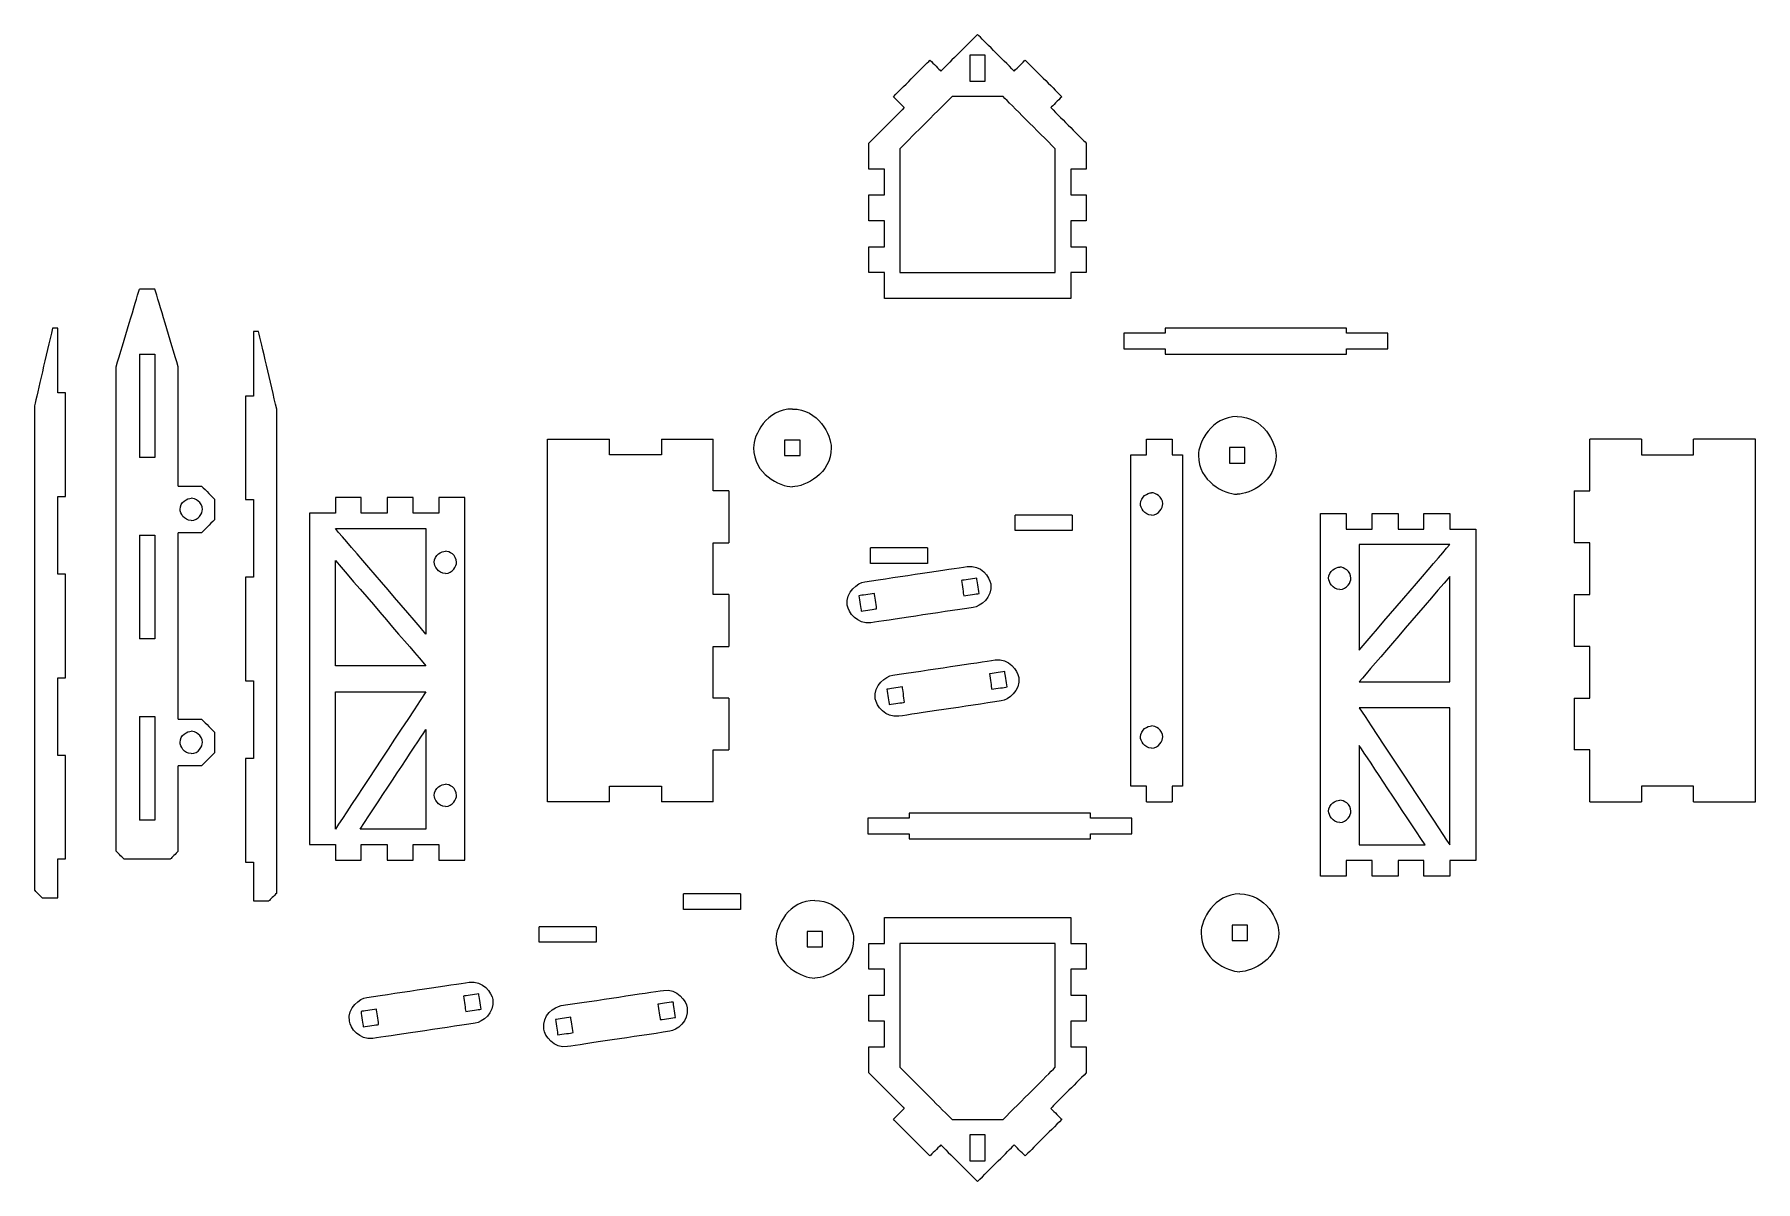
# Model space of a CAD drawing. Header units: millimetres. Extents: x -5059 to 5976, y -2595 to 3315.
# Drawn here: x 2908 to 3573, y -2595 to -2152 of the extents above; entities that cross this region are included whole.
import ezdxf

# ---------------------------------------------------------------- set-up
doc = ezdxf.new("R2010")
doc.units = ezdxf.units.MM
doc.header["$MEASUREMENT"] = 0
doc.layers.add('Make2D$visible$lines', color=7, linetype='Continuous')

msp = doc.modelspace()

# ---------------------------------------------------------------- linework, layer by layer
at = {"layer": 'Make2D$visible$lines', "color": 18, "lineweight": 9}
for points in [[(3272.145, -2152.3442), (3267.431, -2157.0583), (3260.3599, -2164.1293), (3258.0029, -2166.4863)], [(3286.2871, -2166.4863), (3281.5731, -2161.7723), (3274.502, -2154.7012), (3272.145, -2152.3442)], [(3275.145, -2160.3442), (3273.145, -2160.3442), (3270.145, -2160.3442), (3269.145, -2160.3442)], [(3269.145, -2160.3442), (3269.145, -2163.6775), (3269.145, -2168.6775), (3269.145, -2170.3442)], [(3275.145, -2170.3442), (3275.145, -2167.0109), (3275.145, -2162.0109), (3275.145, -2160.3442)], [(3239.6181, -2176.3858), (3244.3321, -2171.6718), (3251.4032, -2164.6007), (3253.7602, -2162.2437)], [(3253.7602, -2162.2437), (3255.1744, -2163.6579), (3257.2958, -2165.7792), (3258.0029, -2166.4863)], [(3286.2871, -2166.4863), (3287.7014, -2165.0721), (3289.8227, -2162.9508), (3290.5298, -2162.2437)], [(3290.5298, -2162.2437), (3295.2438, -2166.9577), (3302.3149, -2174.0288), (3304.6719, -2176.3858)], [(3269.145, -2170.3442), (3271.145, -2170.3442), (3274.145, -2170.3442), (3275.145, -2170.3442)], [(3243.8607, -2180.6285), (3242.4465, -2179.2143), (3240.3252, -2177.0929), (3239.6181, -2176.3858)], [(3262.2871, -2176.3442), (3255.5731, -2183.0583), (3245.502, -2193.1293), (3242.145, -2196.4863)], [(3282.0029, -2176.3442), (3275.431, -2176.3442), (3265.5731, -2176.3442), (3262.2871, -2176.3442)], [(3302.145, -2196.4863), (3295.431, -2189.7723), (3285.3599, -2179.7012), (3282.0029, -2176.3442)], [(3304.6719, -2176.3858), (3303.2577, -2177.8001), (3301.1364, -2179.9214), (3300.4293, -2180.6285)], [(3243.8607, -2180.6285), (3239.2888, -2185.2004), (3232.431, -2192.0583), (3230.145, -2194.3442)], [(3300.4293, -2180.6285), (3305.0012, -2185.2004), (3311.859, -2192.0583), (3314.145, -2194.3442)], [(3230.145, -2204.3442), (3230.145, -2201.0109), (3230.145, -2196.0109), (3230.145, -2194.3442)], [(3242.145, -2196.4863), (3242.145, -2212.439), (3242.145, -2236.3679), (3242.145, -2244.3442)], [(3302.145, -2244.3442), (3302.145, -2228.3916), (3302.145, -2204.4627), (3302.145, -2196.4863)], [(3314.145, -2194.3442), (3314.145, -2197.6775), (3314.145, -2202.6775), (3314.145, -2204.3442)], [(3236.145, -2204.3442), (3234.145, -2204.3442), (3231.145, -2204.3442), (3230.145, -2204.3442)], [(3236.145, -2214.3442), (3236.145, -2211.0109), (3236.145, -2206.0109), (3236.145, -2204.3442)], [(3314.145, -2204.3442), (3312.145, -2204.3442), (3309.145, -2204.3442), (3308.145, -2204.3442)], [(3308.145, -2204.3442), (3308.145, -2207.6775), (3308.145, -2212.6775), (3308.145, -2214.3442)], [(3230.145, -2214.3442), (3232.145, -2214.3442), (3235.145, -2214.3442), (3236.145, -2214.3442)], [(3230.145, -2224.3442), (3230.145, -2221.0109), (3230.145, -2216.0109), (3230.145, -2214.3442)], [(3308.145, -2214.3442), (3310.145, -2214.3442), (3313.145, -2214.3442), (3314.145, -2214.3442)], [(3314.145, -2214.3442), (3314.145, -2217.6775), (3314.145, -2222.6775), (3314.145, -2224.3442)], [(3236.145, -2224.3442), (3234.145, -2224.3442), (3231.145, -2224.3442), (3230.145, -2224.3442)], [(3236.145, -2234.3442), (3236.145, -2231.0109), (3236.145, -2226.0109), (3236.145, -2224.3442)], [(3314.145, -2224.3442), (3312.145, -2224.3442), (3309.145, -2224.3442), (3308.145, -2224.3442)], [(3308.145, -2224.3442), (3308.145, -2227.6775), (3308.145, -2232.6775), (3308.145, -2234.3442)], [(3230.145, -2234.3442), (3232.145, -2234.3442), (3235.145, -2234.3442), (3236.145, -2234.3442)], [(3230.145, -2244.3442), (3230.145, -2241.0109), (3230.145, -2236.0109), (3230.145, -2234.3442)], [(3308.145, -2234.3442), (3310.145, -2234.3442), (3313.145, -2234.3442), (3314.145, -2234.3442)], [(3314.145, -2234.3442), (3314.145, -2237.6775), (3314.145, -2242.6775), (3314.145, -2244.3442)], [(3236.145, -2244.3442), (3234.145, -2244.3442), (3231.145, -2244.3442), (3230.145, -2244.3442)], [(3236.145, -2254.3442), (3236.145, -2251.0109), (3236.145, -2246.0109), (3236.145, -2244.3442)], [(3242.145, -2244.3442), (3262.145, -2244.3442), (3292.145, -2244.3442), (3302.145, -2244.3442)], [(3314.145, -2244.3442), (3312.145, -2244.3442), (3309.145, -2244.3442), (3308.145, -2244.3442)], [(3308.145, -2244.3442), (3308.145, -2247.6775), (3308.145, -2252.6775), (3308.145, -2254.3442)], [(2939.4534, -2280.7784), (2942.4534, -2270.7784), (2946.9534, -2255.7784), (2948.4534, -2250.7784)], [(2954.4534, -2250.7784), (2952.4534, -2250.7784), (2949.4534, -2250.7784), (2948.4534, -2250.7784)], [(2963.4534, -2280.7784), (2960.4534, -2270.7784), (2955.9534, -2255.7784), (2954.4534, -2250.7784)], [(3308.145, -2254.3442), (3284.145, -2254.3442), (3248.145, -2254.3442), (3236.145, -2254.3442)], [(2914.8891, -2265.7784), (2912.5558, -2275.7784), (2909.0558, -2290.7784), (2907.8891, -2295.7784)], [(2916.8891, -2265.7784), (2916.2225, -2265.7784), (2915.2225, -2265.7784), (2914.8891, -2265.7784)], [(2916.8891, -2290.7784), (2916.8891, -2282.4451), (2916.8891, -2269.9451), (2916.8891, -2265.7784)], [(3414.6215, -2265.7784), (3391.2882, -2265.7784), (3356.2882, -2265.7784), (3344.6215, -2265.7784)], [(3344.6215, -2265.7784), (3344.6215, -2266.4451), (3344.6215, -2267.4451), (3344.6215, -2267.7784)], [(3414.6215, -2267.7784), (3414.6215, -2267.1118), (3414.6215, -2266.1118), (3414.6215, -2265.7784)], [(2994.4515, -2267.0129), (2993.7848, -2267.0129), (2992.7848, -2267.0129), (2992.4515, -2267.0129)], [(2992.4515, -2267.0129), (2992.4515, -2275.3463), (2992.4515, -2287.8463), (2992.4515, -2292.0129)], [(3001.4515, -2297.0129), (2999.1182, -2287.0129), (2995.6182, -2272.0129), (2994.4515, -2267.0129)], [(3344.6215, -2267.7784), (3339.2882, -2267.7784), (3331.2882, -2267.7784), (3328.6215, -2267.7784)], [(3328.6215, -2267.7784), (3328.6215, -2269.7784), (3328.6215, -2272.7784), (3328.6215, -2273.7784)], [(3430.6215, -2267.7784), (3425.2882, -2267.7784), (3417.2882, -2267.7784), (3414.6215, -2267.7784)], [(3430.6215, -2273.7784), (3430.6215, -2271.7784), (3430.6215, -2268.7784), (3430.6215, -2267.7784)], [(2948.4534, -2275.7784), (2948.4534, -2289.1118), (2948.4534, -2309.1118), (2948.4534, -2315.7784)], [(2948.4534, -2275.7784), (2950.4534, -2275.7784), (2953.4534, -2275.7784), (2954.4534, -2275.7784)], [(2954.4534, -2275.7784), (2954.4534, -2289.1118), (2954.4534, -2309.1118), (2954.4534, -2315.7784)], [(3328.6215, -2273.7784), (3333.9548, -2273.7784), (3341.9548, -2273.7784), (3344.6215, -2273.7784)], [(3344.6215, -2273.7784), (3344.6215, -2274.4451), (3344.6215, -2275.4451), (3344.6215, -2275.7784)], [(3344.6215, -2275.7784), (3367.9548, -2275.7784), (3402.9548, -2275.7784), (3414.6215, -2275.7784)], [(3414.6215, -2275.7784), (3414.6215, -2275.1118), (3414.6215, -2274.1118), (3414.6215, -2273.7784)], [(3414.6215, -2273.7784), (3419.9548, -2273.7784), (3427.9548, -2273.7784), (3430.6215, -2273.7784)], [(2939.4534, -2467.7784), (2939.4534, -2405.4451), (2939.4534, -2311.9451), (2939.4534, -2280.7784)], [(2963.4534, -2326.7784), (2963.4534, -2311.4451), (2963.4534, -2288.4451), (2963.4534, -2280.7784)], [(2919.8891, -2290.7784), (2918.8891, -2290.7784), (2917.3891, -2290.7784), (2916.8891, -2290.7784)], [(2919.8891, -2330.7784), (2919.8891, -2317.4451), (2919.8891, -2297.4451), (2919.8891, -2290.7784)], [(2992.4515, -2292.0129), (2991.4515, -2292.0129), (2989.9515, -2292.0129), (2989.4515, -2292.0129)], [(2989.4515, -2292.0129), (2989.4515, -2305.3463), (2989.4515, -2325.3463), (2989.4515, -2332.0129)], [(2907.8891, -2295.7784), (2907.8891, -2358.1118), (2907.8891, -2451.6118), (2907.8891, -2482.7784)], [(3001.4515, -2484.0129), (3001.4515, -2421.6796), (3001.4515, -2328.1796), (3001.4515, -2297.0129)], [(3106.0223, -2448.6655), (3106.0223, -2401.9989), (3106.0223, -2331.9989), (3106.0223, -2308.6655)], [(3106.0223, -2308.6655), (3114.0223, -2308.6655), (3126.0223, -2308.6655), (3130.0223, -2308.6655)], [(3130.0223, -2314.6655), (3130.0223, -2312.6655), (3130.0223, -2309.6655), (3130.0223, -2308.6655)], [(3150.0223, -2308.6655), (3150.0223, -2310.6655), (3150.0223, -2313.6655), (3150.0223, -2314.6655)], [(3150.0223, -2308.6655), (3156.6889, -2308.6655), (3166.6889, -2308.6655), (3170.0223, -2308.6655)], [(3170.0223, -2328.6655), (3170.0223, -2321.9989), (3170.0223, -2311.9989), (3170.0223, -2308.6655)], [(3197.6362, -2309.0129), (3197.6362, -2311.0129), (3197.6362, -2314.0129), (3197.6362, -2315.0129)], [(3203.6362, -2309.0129), (3201.6362, -2309.0129), (3198.6362, -2309.0129), (3197.6362, -2309.0129)], [(3203.6362, -2315.0129), (3203.6362, -2313.0129), (3203.6362, -2310.0129), (3203.6362, -2309.0129)], [(3337.3635, -2314.6655), (3337.3635, -2312.6655), (3337.3635, -2309.6655), (3337.3635, -2308.6655)], [(3337.3635, -2308.6655), (3340.6968, -2308.6655), (3345.6968, -2308.6655), (3347.3635, -2308.6655)], [(3347.3635, -2308.6655), (3347.3635, -2310.6655), (3347.3635, -2313.6655), (3347.3635, -2314.6655)], [(3369.4375, -2311.9239), (3369.4375, -2313.9239), (3369.4375, -2316.9239), (3369.4375, -2317.9239)], [(3375.4375, -2311.9239), (3373.4375, -2311.9239), (3370.4375, -2311.9239), (3369.4375, -2311.9239)], [(3375.4375, -2317.9239), (3375.4375, -2315.9239), (3375.4375, -2312.9239), (3375.4375, -2311.9239)], [(3508.6331, -2328.6655), (3508.6331, -2321.9989), (3508.6331, -2311.9989), (3508.6331, -2308.6655)], [(3528.6331, -2308.6655), (3521.9665, -2308.6655), (3511.9665, -2308.6655), (3508.6331, -2308.6655)], [(3528.6331, -2308.6655), (3528.6331, -2310.6655), (3528.6331, -2313.6655), (3528.6331, -2314.6655)], [(3548.6331, -2314.6655), (3548.6331, -2312.6655), (3548.6331, -2309.6655), (3548.6331, -2308.6655)], [(3572.6331, -2308.6655), (3564.6331, -2308.6655), (3552.6331, -2308.6655), (3548.6331, -2308.6655)], [(3572.6331, -2448.6655), (3572.6331, -2401.9989), (3572.6331, -2331.9989), (3572.6331, -2308.6655)], [(2954.4534, -2315.7784), (2952.4534, -2315.7784), (2949.4534, -2315.7784), (2948.4534, -2315.7784)], [(3150.0223, -2314.6655), (3143.3556, -2314.6655), (3133.3556, -2314.6655), (3130.0223, -2314.6655)], [(3197.6362, -2315.0129), (3199.6362, -2315.0129), (3202.6362, -2315.0129), (3203.6362, -2315.0129)], [(3331.3635, -2314.6655), (3333.3635, -2314.6655), (3336.3635, -2314.6655), (3337.3635, -2314.6655)], [(3331.3635, -2442.6655), (3331.3635, -2399.9989), (3331.3635, -2335.9989), (3331.3635, -2314.6655)], [(3347.3635, -2314.6655), (3348.6968, -2314.6655), (3350.6968, -2314.6655), (3351.3635, -2314.6655)], [(3351.3635, -2314.6655), (3351.3635, -2357.3322), (3351.3635, -2421.3322), (3351.3635, -2442.6655)], [(3369.4375, -2317.9239), (3371.4375, -2317.9239), (3374.4375, -2317.9239), (3375.4375, -2317.9239)], [(3528.6331, -2314.6655), (3535.2998, -2314.6655), (3545.2998, -2314.6655), (3548.6331, -2314.6655)], [(2916.8891, -2360.7784), (2916.8891, -2350.7784), (2916.8891, -2335.7784), (2916.8891, -2330.7784)], [(2916.8891, -2330.7784), (2917.8891, -2330.7784), (2919.3891, -2330.7784), (2919.8891, -2330.7784)], [(2963.4534, -2326.7784), (2966.4534, -2326.7784), (2970.9534, -2326.7784), (2972.4534, -2326.7784)], [(2972.4534, -2326.7784), (2974.1201, -2328.4451), (2976.6201, -2330.9451), (2977.4534, -2331.7784)], [(2977.4534, -2331.7784), (2977.4534, -2334.4451), (2977.4534, -2338.4451), (2977.4534, -2339.7784)], [(2989.4515, -2332.0129), (2990.4515, -2332.0129), (2991.9515, -2332.0129), (2992.4515, -2332.0129)], [(2992.4515, -2332.0129), (2992.4515, -2342.0129), (2992.4515, -2357.0129), (2992.4515, -2362.0129)], [(3024.1233, -2331.2111), (3024.1233, -2333.2111), (3024.1233, -2336.2111), (3024.1233, -2337.2111)], [(3034.1233, -2331.2111), (3030.79, -2331.2111), (3025.79, -2331.2111), (3024.1233, -2331.2111)], [(3034.1233, -2337.2111), (3034.1233, -2335.2111), (3034.1233, -2332.2111), (3034.1233, -2331.2111)], [(3044.1233, -2331.2111), (3044.1233, -2333.2111), (3044.1233, -2336.2111), (3044.1233, -2337.2111)], [(3054.1233, -2331.2111), (3050.79, -2331.2111), (3045.79, -2331.2111), (3044.1233, -2331.2111)], [(3054.1233, -2337.2111), (3054.1233, -2335.2111), (3054.1233, -2332.2111), (3054.1233, -2331.2111)], [(3064.1233, -2331.2111), (3064.1233, -2333.2111), (3064.1233, -2336.2111), (3064.1233, -2337.2111)], [(3074.1233, -2331.2111), (3070.79, -2331.2111), (3065.79, -2331.2111), (3064.1233, -2331.2111)], [(3074.1233, -2471.2111), (3074.1233, -2424.5445), (3074.1233, -2354.5445), (3074.1233, -2331.2111)], [(3176.0223, -2328.6655), (3174.0223, -2328.6655), (3171.0223, -2328.6655), (3170.0223, -2328.6655)], [(3176.0223, -2328.6655), (3176.0223, -2335.3322), (3176.0223, -2345.3322), (3176.0223, -2348.6655)], [(3502.6331, -2328.6655), (3504.6331, -2328.6655), (3507.6331, -2328.6655), (3508.6331, -2328.6655)], [(3502.6331, -2328.6655), (3502.6331, -2335.3322), (3502.6331, -2345.3322), (3502.6331, -2348.6655)], [(2977.4534, -2339.7784), (2975.7868, -2341.4451), (2973.2868, -2343.9451), (2972.4534, -2344.7784)], [(3024.1233, -2337.2111), (3020.79, -2337.2111), (3015.79, -2337.2111), (3014.1233, -2337.2111)], [(3014.1233, -2337.2111), (3014.1233, -2379.8778), (3014.1233, -2443.8778), (3014.1233, -2465.2111)], [(3044.1233, -2337.2111), (3040.79, -2337.2111), (3035.79, -2337.2111), (3034.1233, -2337.2111)], [(3064.1233, -2337.2111), (3060.79, -2337.2111), (3055.79, -2337.2111), (3054.1233, -2337.2111)], [(3286.6521, -2343.9655), (3286.6521, -2341.9655), (3286.6521, -2338.9655), (3286.6521, -2337.9655)], [(3308.6521, -2337.9655), (3301.3188, -2337.9655), (3290.3188, -2337.9655), (3286.6521, -2337.9655)], [(3308.6521, -2337.9655), (3308.6521, -2339.9655), (3308.6521, -2342.9655), (3308.6521, -2343.9655)], [(3404.548, -2477.3835), (3404.548, -2430.7168), (3404.548, -2360.7168), (3404.548, -2337.3835)], [(3404.548, -2337.3835), (3407.8813, -2337.3835), (3412.8813, -2337.3835), (3414.548, -2337.3835)], [(3414.548, -2337.3835), (3414.548, -2339.3835), (3414.548, -2342.3835), (3414.548, -2343.3835)], [(3424.548, -2343.3835), (3424.548, -2341.3835), (3424.548, -2338.3835), (3424.548, -2337.3835)], [(3424.548, -2337.3835), (3427.8813, -2337.3835), (3432.8813, -2337.3835), (3434.548, -2337.3835)], [(3434.548, -2337.3835), (3434.548, -2339.3835), (3434.548, -2342.3835), (3434.548, -2343.3835)], [(3444.548, -2343.3835), (3444.548, -2341.3835), (3444.548, -2338.3835), (3444.548, -2337.3835)], [(3444.548, -2337.3835), (3447.8813, -2337.3835), (3452.8813, -2337.3835), (3454.548, -2337.3835)], [(3454.548, -2337.3835), (3454.548, -2339.3835), (3454.548, -2342.3835), (3454.548, -2343.3835)], [(2948.4534, -2345.7784), (2948.4534, -2359.1118), (2948.4534, -2379.1118), (2948.4534, -2385.7784)], [(2948.4534, -2345.7784), (2950.4534, -2345.7784), (2953.4534, -2345.7784), (2954.4534, -2345.7784)], [(2954.4534, -2345.7784), (2954.4534, -2359.1118), (2954.4534, -2379.1118), (2954.4534, -2385.7784)], [(2972.4534, -2344.7784), (2969.4534, -2344.7784), (2964.9534, -2344.7784), (2963.4534, -2344.7784)], [(2963.4534, -2416.7784), (2963.4534, -2392.7784), (2963.4534, -2356.7784), (2963.4534, -2344.7784)], [(3059.1233, -2383.937), (3047.4567, -2370.3617), (3029.9567, -2349.9988), (3024.1233, -2343.2111)], [(3024.1233, -2343.2111), (3035.79, -2343.2111), (3053.29, -2343.2111), (3059.1233, -2343.2111)], [(3059.1233, -2343.2111), (3059.1233, -2356.7864), (3059.1233, -2377.1494), (3059.1233, -2383.937)], [(3308.6521, -2343.9655), (3301.3188, -2343.9655), (3290.3188, -2343.9655), (3286.6521, -2343.9655)], [(3414.548, -2343.3835), (3417.8813, -2343.3835), (3422.8813, -2343.3835), (3424.548, -2343.3835)], [(3434.548, -2343.3835), (3437.8813, -2343.3835), (3442.8813, -2343.3835), (3444.548, -2343.3835)], [(3454.548, -2343.3835), (3457.8813, -2343.3835), (3462.8813, -2343.3835), (3464.548, -2343.3835)], [(3464.548, -2343.3835), (3464.548, -2386.0502), (3464.548, -2450.0502), (3464.548, -2471.3835)], [(3170.0223, -2368.6655), (3170.0223, -2361.9989), (3170.0223, -2351.9989), (3170.0223, -2348.6655)], [(3170.0223, -2348.6655), (3172.0223, -2348.6655), (3175.0223, -2348.6655), (3176.0223, -2348.6655)], [(3230.8553, -2356.6202), (3230.8553, -2354.6202), (3230.8553, -2351.6202), (3230.8553, -2350.6202)], [(3252.8553, -2350.6202), (3245.5219, -2350.6202), (3234.5219, -2350.6202), (3230.8553, -2350.6202)], [(3252.8553, -2350.6202), (3252.8553, -2352.6202), (3252.8553, -2355.6202), (3252.8553, -2356.6202)], [(3419.548, -2349.3835), (3419.548, -2362.9588), (3419.548, -2383.3217), (3419.548, -2390.1094)], [(3419.548, -2390.1094), (3431.2146, -2376.5341), (3448.7146, -2356.1711), (3454.548, -2349.3835)], [(3454.548, -2349.3835), (3442.8813, -2349.3835), (3425.3813, -2349.3835), (3419.548, -2349.3835)], [(3508.6331, -2348.6655), (3506.6331, -2348.6655), (3503.6331, -2348.6655), (3502.6331, -2348.6655)], [(3508.6331, -2368.6655), (3508.6331, -2361.9989), (3508.6331, -2351.9989), (3508.6331, -2348.6655)], [(3024.1233, -2355.4852), (3035.79, -2369.0605), (3053.29, -2389.4235), (3059.1233, -2396.2111)], [(3024.1233, -2396.2111), (3024.1233, -2382.6358), (3024.1233, -2362.2729), (3024.1233, -2355.4852)], [(3228.5806, -2363.7321), (3241.768, -2361.7649), (3261.5491, -2358.814), (3268.1428, -2357.8304)], [(3252.8553, -2356.6202), (3245.5219, -2356.6202), (3234.5219, -2356.6202), (3230.8553, -2356.6202)], [(2919.8891, -2360.7784), (2918.8891, -2360.7784), (2917.3891, -2360.7784), (2916.8891, -2360.7784)], [(2919.8891, -2400.7784), (2919.8891, -2387.4451), (2919.8891, -2367.4451), (2919.8891, -2360.7784)], [(2992.4515, -2362.0129), (2991.4515, -2362.0129), (2989.9515, -2362.0129), (2989.4515, -2362.0129)], [(2989.4515, -2362.0129), (2989.4515, -2375.3463), (2989.4515, -2395.3463), (2989.4515, -2402.0129)], [(3271.8477, -2362.333), (3269.8696, -2362.6281), (3266.9025, -2363.0707), (3265.9134, -2363.2183)], [(3265.9134, -2363.2183), (3266.2085, -2365.1964), (3266.6511, -2368.1635), (3266.7987, -2369.1526)], [(3272.733, -2368.2673), (3272.4379, -2366.2892), (3271.9953, -2363.3221), (3271.8477, -2362.333)], [(3454.548, -2361.6576), (3442.8813, -2375.2329), (3425.3813, -2395.5958), (3419.548, -2402.3835)], [(3454.548, -2402.3835), (3454.548, -2388.8082), (3454.548, -2368.4452), (3454.548, -2361.6576)], [(3176.0223, -2368.6655), (3174.0223, -2368.6655), (3171.0223, -2368.6655), (3170.0223, -2368.6655)], [(3176.0223, -2368.6655), (3176.0223, -2375.3322), (3176.0223, -2385.3322), (3176.0223, -2388.6655)], [(3232.2855, -2368.2348), (3230.3074, -2368.5299), (3227.3402, -2368.9725), (3226.3512, -2369.1201)], [(3226.3512, -2369.1201), (3226.6463, -2371.0982), (3227.0889, -2374.0653), (3227.2365, -2375.0544)], [(3233.1708, -2374.1691), (3232.8757, -2372.191), (3232.4331, -2369.2238), (3232.2855, -2368.2348)], [(3266.7987, -2369.1526), (3268.7768, -2368.8575), (3271.7439, -2368.4149), (3272.733, -2368.2673)], [(3502.6331, -2368.6655), (3504.6331, -2368.6655), (3507.6331, -2368.6655), (3508.6331, -2368.6655)], [(3502.6331, -2368.6655), (3502.6331, -2375.3322), (3502.6331, -2385.3322), (3502.6331, -2388.6655)], [(3227.2365, -2375.0544), (3229.2146, -2374.7593), (3232.1817, -2374.3167), (3233.1708, -2374.1691)], [(3270.5036, -2373.6552), (3257.3162, -2375.6225), (3237.535, -2378.5734), (3230.9413, -2379.557)], [(2954.4534, -2385.7784), (2952.4534, -2385.7784), (2949.4534, -2385.7784), (2948.4534, -2385.7784)], [(3170.0223, -2408.6655), (3170.0223, -2401.9989), (3170.0223, -2391.9989), (3170.0223, -2388.6655)], [(3170.0223, -2388.6655), (3172.0223, -2388.6655), (3175.0223, -2388.6655), (3176.0223, -2388.6655)], [(3508.6331, -2388.6655), (3506.6331, -2388.6655), (3503.6331, -2388.6655), (3502.6331, -2388.6655)], [(3508.6331, -2408.6655), (3508.6331, -2401.9989), (3508.6331, -2391.9989), (3508.6331, -2388.6655)], [(3059.1233, -2396.2111), (3047.4567, -2396.2111), (3029.9567, -2396.2111), (3024.1233, -2396.2111)], [(3239.3888, -2399.8267), (3252.5762, -2397.8594), (3272.3573, -2394.9085), (3278.951, -2393.9249)], [(3282.6559, -2398.4275), (3280.6778, -2398.7226), (3277.7106, -2399.1653), (3276.7216, -2399.3128)], [(3276.7216, -2399.3128), (3277.0167, -2401.2909), (3277.4593, -2404.2581), (3277.6068, -2405.2471)], [(3283.5412, -2404.3619), (3283.2461, -2402.3838), (3282.8034, -2399.4166), (3282.6559, -2398.4275)], [(2916.8891, -2430.7784), (2916.8891, -2420.7784), (2916.8891, -2405.7784), (2916.8891, -2400.7784)], [(2916.8891, -2400.7784), (2917.8891, -2400.7784), (2919.3891, -2400.7784), (2919.8891, -2400.7784)], [(2989.4515, -2402.0129), (2990.4515, -2402.0129), (2991.9515, -2402.0129), (2992.4515, -2402.0129)], [(2992.4515, -2402.0129), (2992.4515, -2412.0129), (2992.4515, -2427.0129), (2992.4515, -2432.0129)], [(3024.1233, -2406.2111), (3035.79, -2406.2111), (3053.29, -2406.2111), (3059.1233, -2406.2111)], [(3059.1233, -2406.2111), (3047.4567, -2423.8778), (3029.9567, -2450.3778), (3024.1233, -2459.2111)], [(3024.1233, -2459.2111), (3024.1233, -2441.5445), (3024.1233, -2415.0445), (3024.1233, -2406.2111)], [(3243.0937, -2404.3293), (3241.1156, -2404.6244), (3238.1484, -2405.0671), (3237.1594, -2405.2146)], [(3237.1594, -2405.2146), (3237.4544, -2407.1927), (3237.8971, -2410.1599), (3238.0446, -2411.1489)], [(3243.979, -2410.2637), (3243.6839, -2408.2856), (3243.2412, -2405.3184), (3243.0937, -2404.3293)], [(3277.6068, -2405.2471), (3279.5849, -2404.9521), (3282.5521, -2404.5094), (3283.5412, -2404.3619)], [(3419.548, -2402.3835), (3431.2146, -2402.3835), (3448.7146, -2402.3835), (3454.548, -2402.3835)], [(3176.0223, -2408.6655), (3174.0223, -2408.6655), (3171.0223, -2408.6655), (3170.0223, -2408.6655)], [(3176.0223, -2408.6655), (3176.0223, -2415.3322), (3176.0223, -2425.3322), (3176.0223, -2428.6655)], [(3238.0446, -2411.1489), (3240.0227, -2410.8538), (3242.9899, -2410.4112), (3243.979, -2410.2637)], [(3281.3117, -2409.7498), (3268.1243, -2411.7171), (3248.3432, -2414.6679), (3241.7495, -2415.6516)], [(3454.548, -2412.3835), (3442.8813, -2412.3835), (3425.3813, -2412.3835), (3419.548, -2412.3835)], [(3419.548, -2412.3835), (3431.2146, -2430.0502), (3448.7146, -2456.5502), (3454.548, -2465.3835)], [(3454.548, -2465.3835), (3454.548, -2447.7168), (3454.548, -2421.2168), (3454.548, -2412.3835)], [(3502.6331, -2408.6655), (3504.6331, -2408.6655), (3507.6331, -2408.6655), (3508.6331, -2408.6655)], [(3502.6331, -2408.6655), (3502.6331, -2415.3322), (3502.6331, -2425.3322), (3502.6331, -2428.6655)], [(2948.4534, -2415.7784), (2948.4534, -2429.1118), (2948.4534, -2449.1118), (2948.4534, -2455.7784)], [(2948.4534, -2415.7784), (2950.4534, -2415.7784), (2953.4534, -2415.7784), (2954.4534, -2415.7784)], [(2954.4534, -2415.7784), (2954.4534, -2429.1118), (2954.4534, -2449.1118), (2954.4534, -2455.7784)], [(2963.4534, -2416.7784), (2966.4534, -2416.7784), (2970.9534, -2416.7784), (2972.4534, -2416.7784)], [(2972.4534, -2416.7784), (2974.1201, -2418.4451), (2976.6201, -2420.9451), (2977.4534, -2421.7784)], [(2977.4534, -2421.7784), (2977.4534, -2424.4451), (2977.4534, -2428.4451), (2977.4534, -2429.7784)], [(3033.7103, -2459.2111), (3042.1813, -2446.3836), (3054.8878, -2427.1423), (3059.1233, -2420.7286)], [(3059.1233, -2420.7286), (3059.1233, -2433.5561), (3059.1233, -2452.7974), (3059.1233, -2459.2111)], [(2919.8891, -2430.7784), (2918.8891, -2430.7784), (2917.3891, -2430.7784), (2916.8891, -2430.7784)], [(2919.8891, -2470.7784), (2919.8891, -2457.4451), (2919.8891, -2437.4451), (2919.8891, -2430.7784)], [(2977.4534, -2429.7784), (2975.7868, -2431.4451), (2973.2868, -2433.9451), (2972.4534, -2434.7784)], [(2992.4515, -2432.0129), (2991.4515, -2432.0129), (2989.9515, -2432.0129), (2989.4515, -2432.0129)], [(2989.4515, -2432.0129), (2989.4515, -2445.3463), (2989.4515, -2465.3463), (2989.4515, -2472.0129)], [(3170.0223, -2448.6655), (3170.0223, -2441.9989), (3170.0223, -2431.9989), (3170.0223, -2428.6655)], [(3170.0223, -2428.6655), (3172.0223, -2428.6655), (3175.0223, -2428.6655), (3176.0223, -2428.6655)], [(3444.961, -2465.3835), (3436.49, -2452.556), (3423.7835, -2433.3147), (3419.548, -2426.9009)], [(3419.548, -2426.9009), (3419.548, -2439.7284), (3419.548, -2458.9697), (3419.548, -2465.3835)], [(3508.6331, -2428.6655), (3506.6331, -2428.6655), (3503.6331, -2428.6655), (3502.6331, -2428.6655)], [(3508.6331, -2448.6655), (3508.6331, -2441.9989), (3508.6331, -2431.9989), (3508.6331, -2428.6655)], [(2972.4534, -2434.7784), (2969.4534, -2434.7784), (2964.9534, -2434.7784), (2963.4534, -2434.7784)], [(2963.4534, -2467.7784), (2963.4534, -2456.7784), (2963.4534, -2440.2784), (2963.4534, -2434.7784)], [(3130.0223, -2448.6655), (3130.0223, -2446.6655), (3130.0223, -2443.6655), (3130.0223, -2442.6655)], [(3130.0223, -2442.6655), (3136.6889, -2442.6655), (3146.6889, -2442.6655), (3150.0223, -2442.6655)], [(3150.0223, -2442.6655), (3150.0223, -2444.6655), (3150.0223, -2447.6655), (3150.0223, -2448.6655)], [(3337.3635, -2442.6655), (3335.3635, -2442.6655), (3332.3635, -2442.6655), (3331.3635, -2442.6655)], [(3337.3635, -2448.6655), (3337.3635, -2446.6655), (3337.3635, -2443.6655), (3337.3635, -2442.6655)], [(3347.3635, -2442.6655), (3347.3635, -2444.6655), (3347.3635, -2447.6655), (3347.3635, -2448.6655)], [(3351.3635, -2442.6655), (3350.0301, -2442.6655), (3348.0301, -2442.6655), (3347.3635, -2442.6655)], [(3528.6331, -2442.6655), (3528.6331, -2444.6655), (3528.6331, -2447.6655), (3528.6331, -2448.6655)], [(3548.6331, -2442.6655), (3541.9665, -2442.6655), (3531.9665, -2442.6655), (3528.6331, -2442.6655)], [(3548.6331, -2448.6655), (3548.6331, -2446.6655), (3548.6331, -2443.6655), (3548.6331, -2442.6655)], [(3130.0223, -2448.6655), (3122.0223, -2448.6655), (3110.0223, -2448.6655), (3106.0223, -2448.6655)], [(3170.0223, -2448.6655), (3163.3556, -2448.6655), (3153.3556, -2448.6655), (3150.0223, -2448.6655)], [(3337.3635, -2448.6655), (3340.6968, -2448.6655), (3345.6968, -2448.6655), (3347.3635, -2448.6655)], [(3508.6331, -2448.6655), (3515.2998, -2448.6655), (3525.2998, -2448.6655), (3528.6331, -2448.6655)], [(3548.6331, -2448.6655), (3556.6331, -2448.6655), (3568.6331, -2448.6655), (3572.6331, -2448.6655)], [(2954.4534, -2455.7784), (2952.4534, -2455.7784), (2949.4534, -2455.7784), (2948.4534, -2455.7784)], [(3059.1233, -2459.2111), (3050.6523, -2459.2111), (3037.9458, -2459.2111), (3033.7103, -2459.2111)], [(3245.7863, -2455.0312), (3240.453, -2455.0312), (3232.453, -2455.0312), (3229.7863, -2455.0312)], [(3229.7863, -2455.0312), (3229.7863, -2457.0312), (3229.7863, -2460.0312), (3229.7863, -2461.0312)], [(3315.7863, -2453.0312), (3292.453, -2453.0312), (3257.453, -2453.0312), (3245.7863, -2453.0312)], [(3245.7863, -2453.0312), (3245.7863, -2453.6979), (3245.7863, -2454.6979), (3245.7863, -2455.0312)], [(3315.7863, -2455.0312), (3315.7863, -2454.3646), (3315.7863, -2453.3646), (3315.7863, -2453.0312)], [(3331.7863, -2455.0312), (3326.453, -2455.0312), (3318.453, -2455.0312), (3315.7863, -2455.0312)], [(3331.7863, -2461.0312), (3331.7863, -2459.0312), (3331.7863, -2456.0312), (3331.7863, -2455.0312)], [(3014.1233, -2465.2111), (3017.4567, -2465.2111), (3022.4567, -2465.2111), (3024.1233, -2465.2111)], [(3024.1233, -2465.2111), (3024.1233, -2467.2111), (3024.1233, -2470.2111), (3024.1233, -2471.2111)], [(3034.1233, -2465.2111), (3037.4567, -2465.2111), (3042.4567, -2465.2111), (3044.1233, -2465.2111)], [(3034.1233, -2471.2111), (3034.1233, -2469.2111), (3034.1233, -2466.2111), (3034.1233, -2465.2111)], [(3044.1233, -2465.2111), (3044.1233, -2467.2111), (3044.1233, -2470.2111), (3044.1233, -2471.2111)], [(3054.1233, -2465.2111), (3057.4567, -2465.2111), (3062.4567, -2465.2111), (3064.1233, -2465.2111)], [(3054.1233, -2471.2111), (3054.1233, -2469.2111), (3054.1233, -2466.2111), (3054.1233, -2465.2111)], [(3064.1233, -2465.2111), (3064.1233, -2467.2111), (3064.1233, -2470.2111), (3064.1233, -2471.2111)], [(3229.7863, -2461.0312), (3235.1196, -2461.0312), (3243.1196, -2461.0312), (3245.7863, -2461.0312)], [(3245.7863, -2461.0312), (3245.7863, -2461.6979), (3245.7863, -2462.6979), (3245.7863, -2463.0312)], [(3245.7863, -2463.0312), (3269.1196, -2463.0312), (3304.1196, -2463.0312), (3315.7863, -2463.0312)], [(3315.7863, -2463.0312), (3315.7863, -2462.3646), (3315.7863, -2461.3646), (3315.7863, -2461.0312)], [(3315.7863, -2461.0312), (3321.1196, -2461.0312), (3329.1196, -2461.0312), (3331.7863, -2461.0312)], [(3419.548, -2465.3835), (3428.019, -2465.3835), (3440.7255, -2465.3835), (3444.961, -2465.3835)], [(2916.8891, -2485.7784), (2916.8891, -2480.7784), (2916.8891, -2473.2784), (2916.8891, -2470.7784)], [(2916.8891, -2470.7784), (2917.8891, -2470.7784), (2919.3891, -2470.7784), (2919.8891, -2470.7784)], [(2942.4534, -2470.7784), (2941.4534, -2469.7784), (2939.9534, -2468.2784), (2939.4534, -2467.7784)], [(2942.4534, -2470.7784), (2948.4534, -2470.7784), (2957.4534, -2470.7784), (2960.4534, -2470.7784)], [(2963.4534, -2467.7784), (2962.4534, -2468.7784), (2960.9534, -2470.2784), (2960.4534, -2470.7784)], [(2989.4515, -2472.0129), (2990.4515, -2472.0129), (2991.9515, -2472.0129), (2992.4515, -2472.0129)], [(2992.4515, -2472.0129), (2992.4515, -2477.0129), (2992.4515, -2484.5129), (2992.4515, -2487.0129)], [(3024.1233, -2471.2111), (3027.4567, -2471.2111), (3032.4567, -2471.2111), (3034.1233, -2471.2111)], [(3044.1233, -2471.2111), (3047.4567, -2471.2111), (3052.4567, -2471.2111), (3054.1233, -2471.2111)], [(3064.1233, -2471.2111), (3067.4567, -2471.2111), (3072.4567, -2471.2111), (3074.1233, -2471.2111)], [(3414.548, -2471.3835), (3414.548, -2473.3835), (3414.548, -2476.3835), (3414.548, -2477.3835)], [(3424.548, -2471.3835), (3421.2146, -2471.3835), (3416.2146, -2471.3835), (3414.548, -2471.3835)], [(3424.548, -2477.3835), (3424.548, -2475.3835), (3424.548, -2472.3835), (3424.548, -2471.3835)], [(3434.548, -2471.3835), (3434.548, -2473.3835), (3434.548, -2476.3835), (3434.548, -2477.3835)], [(3444.548, -2471.3835), (3441.2146, -2471.3835), (3436.2146, -2471.3835), (3434.548, -2471.3835)], [(3444.548, -2477.3835), (3444.548, -2475.3835), (3444.548, -2472.3835), (3444.548, -2471.3835)], [(3454.548, -2471.3835), (3454.548, -2473.3835), (3454.548, -2476.3835), (3454.548, -2477.3835)], [(3464.548, -2471.3835), (3461.2146, -2471.3835), (3456.2146, -2471.3835), (3454.548, -2471.3835)], [(3414.548, -2477.3835), (3411.2146, -2477.3835), (3406.2146, -2477.3835), (3404.548, -2477.3835)], [(3434.548, -2477.3835), (3431.2146, -2477.3835), (3426.2146, -2477.3835), (3424.548, -2477.3835)], [(3454.548, -2477.3835), (3451.2146, -2477.3835), (3446.2146, -2477.3835), (3444.548, -2477.3835)], [(2910.8891, -2485.7784), (2909.8891, -2484.7784), (2908.3891, -2483.2784), (2907.8891, -2482.7784)], [(2910.8891, -2485.7784), (2912.8891, -2485.7784), (2915.8891, -2485.7784), (2916.8891, -2485.7784)], [(3001.4515, -2484.0129), (3000.4515, -2485.0129), (2998.9515, -2486.5129), (2998.4515, -2487.0129)], [(3158.6142, -2490.3076), (3158.6142, -2488.3076), (3158.6142, -2485.3076), (3158.6142, -2484.3076)], [(3180.6142, -2484.3076), (3173.2809, -2484.3076), (3162.2809, -2484.3076), (3158.6142, -2484.3076)], [(3180.6142, -2484.3076), (3180.6142, -2486.3076), (3180.6142, -2489.3076), (3180.6142, -2490.3076)], [(2992.4515, -2487.0129), (2994.4515, -2487.0129), (2997.4515, -2487.0129), (2998.4515, -2487.0129)], [(3180.6142, -2490.3076), (3173.2809, -2490.3076), (3162.2809, -2490.3076), (3158.6142, -2490.3076)], [(3102.8173, -2502.9622), (3102.8173, -2500.9622), (3102.8173, -2497.9622), (3102.8173, -2496.9622)], [(3124.8173, -2496.9622), (3117.484, -2496.9622), (3106.484, -2496.9622), (3102.8173, -2496.9622)], [(3124.8173, -2496.9622), (3124.8173, -2498.9622), (3124.8173, -2501.9622), (3124.8173, -2502.9622)], [(3206.2775, -2498.7765), (3206.2775, -2500.7765), (3206.2775, -2503.7765), (3206.2775, -2504.7765)], [(3212.2775, -2498.7765), (3210.2775, -2498.7765), (3207.2775, -2498.7765), (3206.2775, -2498.7765)], [(3212.2775, -2504.7765), (3212.2775, -2502.7765), (3212.2775, -2499.7765), (3212.2775, -2498.7765)], [(3236.145, -2503.3733), (3236.145, -2500.0399), (3236.145, -2495.0399), (3236.145, -2493.3733)], [(3236.145, -2493.3733), (3260.145, -2493.3733), (3296.145, -2493.3733), (3308.145, -2493.3733)], [(3308.145, -2493.3733), (3308.145, -2496.7066), (3308.145, -2501.7066), (3308.145, -2503.3733)], [(3370.462, -2496.3076), (3370.462, -2498.3076), (3370.462, -2501.3076), (3370.462, -2502.3076)], [(3376.462, -2496.3076), (3374.462, -2496.3076), (3371.462, -2496.3076), (3370.462, -2496.3076)], [(3376.462, -2502.3076), (3376.462, -2500.3076), (3376.462, -2497.3076), (3376.462, -2496.3076)], [(3124.8173, -2502.9622), (3117.484, -2502.9622), (3106.484, -2502.9622), (3102.8173, -2502.9622)], [(3206.2775, -2504.7765), (3208.2775, -2504.7765), (3211.2775, -2504.7765), (3212.2775, -2504.7765)], [(3230.145, -2503.3733), (3232.145, -2503.3733), (3235.145, -2503.3733), (3236.145, -2503.3733)], [(3230.145, -2513.3733), (3230.145, -2510.0399), (3230.145, -2505.0399), (3230.145, -2503.3733)], [(3302.145, -2503.3733), (3282.145, -2503.3733), (3252.145, -2503.3733), (3242.145, -2503.3733)], [(3242.145, -2503.3733), (3242.145, -2519.3259), (3242.145, -2543.2548), (3242.145, -2551.2311)], [(3302.145, -2551.2311), (3302.145, -2535.2785), (3302.145, -2511.3496), (3302.145, -2503.3733)], [(3308.145, -2503.3733), (3310.145, -2503.3733), (3313.145, -2503.3733), (3314.145, -2503.3733)], [(3314.145, -2503.3733), (3314.145, -2506.7066), (3314.145, -2511.7066), (3314.145, -2513.3733)], [(3370.462, -2502.3076), (3372.462, -2502.3076), (3375.462, -2502.3076), (3376.462, -2502.3076)], [(3036.25, -2524.2751), (3049.4374, -2522.3078), (3069.2185, -2519.3569), (3075.8122, -2518.3733)], [(3236.145, -2513.3733), (3234.145, -2513.3733), (3231.145, -2513.3733), (3230.145, -2513.3733)], [(3236.145, -2523.3733), (3236.145, -2520.0399), (3236.145, -2515.0399), (3236.145, -2513.3733)], [(3308.145, -2513.3733), (3308.145, -2516.7066), (3308.145, -2521.7066), (3308.145, -2523.3733)], [(3314.145, -2513.3733), (3312.145, -2513.3733), (3309.145, -2513.3733), (3308.145, -2513.3733)], [(3079.5171, -2522.8759), (3077.539, -2523.171), (3074.5718, -2523.6136), (3073.5828, -2523.7612)], [(3073.5828, -2523.7612), (3073.8779, -2525.7393), (3074.3205, -2528.7065), (3074.4681, -2529.6955)], [(3080.4024, -2528.8103), (3080.1073, -2526.8321), (3079.6647, -2523.865), (3079.5171, -2522.8759)], [(3111.3509, -2527.4235), (3124.5383, -2525.4563), (3144.3194, -2522.5054), (3150.9131, -2521.5217)], [(3154.618, -2526.0244), (3152.6399, -2526.3195), (3149.6727, -2526.7621), (3148.6836, -2526.9096)], [(3155.5032, -2531.9587), (3155.2081, -2529.9806), (3154.7655, -2527.0134), (3154.618, -2526.0244)], [(3230.145, -2523.3733), (3232.145, -2523.3733), (3235.145, -2523.3733), (3236.145, -2523.3733)], [(3230.145, -2533.3733), (3230.145, -2530.0399), (3230.145, -2525.0399), (3230.145, -2523.3733)], [(3308.145, -2523.3733), (3310.145, -2523.3733), (3313.145, -2523.3733), (3314.145, -2523.3733)], [(3314.145, -2523.3733), (3314.145, -2526.7066), (3314.145, -2531.7066), (3314.145, -2533.3733)], [(3039.9549, -2528.7777), (3037.9768, -2529.0728), (3035.0096, -2529.5154), (3034.0206, -2529.663)], [(3034.0206, -2529.663), (3034.3157, -2531.6411), (3034.7583, -2534.6083), (3034.9058, -2535.5973)], [(3040.8402, -2534.712), (3040.5451, -2532.7339), (3040.1024, -2529.7668), (3039.9549, -2528.7777)], [(3074.4681, -2529.6955), (3076.4462, -2529.4004), (3079.4133, -2528.9578), (3080.4024, -2528.8103)], [(3115.0557, -2531.9262), (3113.0776, -2532.2213), (3110.1105, -2532.6639), (3109.1214, -2532.8114)], [(3115.941, -2537.8605), (3115.6459, -2535.8824), (3115.2033, -2532.9152), (3115.0557, -2531.9262)], [(3148.6836, -2526.9096), (3148.9787, -2528.8878), (3149.4214, -2531.8549), (3149.5689, -2532.844)], [(3149.5689, -2532.844), (3151.547, -2532.5489), (3154.5142, -2532.1062), (3155.5032, -2531.9587)], [(3034.9058, -2535.5973), (3036.8839, -2535.3022), (3039.8511, -2534.8596), (3040.8402, -2534.712)], [(3078.1729, -2534.1982), (3064.9855, -2536.1654), (3045.2044, -2539.1163), (3038.6107, -2540.1)], [(3109.1214, -2532.8114), (3109.4165, -2534.7895), (3109.8591, -2537.7567), (3110.0067, -2538.7458)], [(3110.0067, -2538.7458), (3111.9848, -2538.4507), (3114.952, -2538.008), (3115.941, -2537.8605)], [(3153.2738, -2537.3466), (3140.0864, -2539.3139), (3120.3053, -2542.2648), (3113.7116, -2543.2484)], [(3236.145, -2533.3733), (3234.145, -2533.3733), (3231.145, -2533.3733), (3230.145, -2533.3733)], [(3236.145, -2543.3733), (3236.145, -2540.0399), (3236.145, -2535.0399), (3236.145, -2533.3733)], [(3308.145, -2533.3733), (3308.145, -2536.7066), (3308.145, -2541.7066), (3308.145, -2543.3733)], [(3314.145, -2533.3733), (3312.145, -2533.3733), (3309.145, -2533.3733), (3308.145, -2533.3733)], [(3230.145, -2543.3733), (3232.145, -2543.3733), (3235.145, -2543.3733), (3236.145, -2543.3733)], [(3230.145, -2553.3733), (3230.145, -2550.0399), (3230.145, -2545.0399), (3230.145, -2543.3733)], [(3308.145, -2543.3733), (3310.145, -2543.3733), (3313.145, -2543.3733), (3314.145, -2543.3733)], [(3314.145, -2543.3733), (3314.145, -2546.7066), (3314.145, -2551.7066), (3314.145, -2553.3733)], [(3242.145, -2551.2311), (3248.859, -2557.9452), (3258.9301, -2568.0163), (3262.2871, -2571.3733)], [(3282.0029, -2571.3733), (3288.7169, -2564.6592), (3298.788, -2554.5882), (3302.145, -2551.2311)], [(3230.145, -2553.3733), (3234.7169, -2557.9452), (3241.5748, -2564.8031), (3243.8607, -2567.089)], [(3314.145, -2553.3733), (3309.5731, -2557.9452), (3302.7152, -2564.8031), (3300.4293, -2567.089)], [(3239.6181, -2571.3317), (3241.0323, -2569.9174), (3243.1536, -2567.7961), (3243.8607, -2567.089)], [(3253.7602, -2585.4738), (3249.0462, -2580.7597), (3241.9751, -2573.6887), (3239.6181, -2571.3317)], [(3262.2871, -2571.3733), (3268.859, -2571.3733), (3278.7169, -2571.3733), (3282.0029, -2571.3733)], [(3304.6719, -2571.3317), (3299.9579, -2576.0457), (3292.8868, -2583.1168), (3290.5298, -2585.4738)], [(3300.4293, -2567.089), (3301.8435, -2568.5032), (3303.9648, -2570.6245), (3304.6719, -2571.3317)], [(3269.145, -2577.3733), (3269.145, -2580.7066), (3269.145, -2585.7066), (3269.145, -2587.3733)], [(3275.145, -2577.3733), (3273.145, -2577.3733), (3270.145, -2577.3733), (3269.145, -2577.3733)], [(3275.145, -2587.3733), (3275.145, -2584.0399), (3275.145, -2579.0399), (3275.145, -2577.3733)], [(3258.0029, -2581.2311), (3256.5887, -2582.6454), (3254.4673, -2584.7667), (3253.7602, -2585.4738)], [(3258.0029, -2581.2311), (3262.7169, -2585.9452), (3269.788, -2593.0163), (3272.145, -2595.3733)], [(3272.145, -2595.3733), (3276.859, -2590.6592), (3283.9301, -2583.5882), (3286.2871, -2581.2311)], [(3290.5298, -2585.4738), (3289.1156, -2584.0596), (3286.9942, -2581.9383), (3286.2871, -2581.2311)], [(3269.145, -2587.3733), (3271.145, -2587.3733), (3274.145, -2587.3733), (3275.145, -2587.3733)]]:
    msp.add_open_spline(points, degree=3, dxfattribs=at)
for points in [[(3200.6362, -2297.0129), (3190.6362, -2297.0129), (3185.6362, -2307.0129), (3185.6362, -2312.0129), (3185.6362, -2312.0129), (3185.6362, -2322.0129), (3195.6362, -2327.0129), (3200.6362, -2327.0129)], [(3200.6362, -2297.0129), (3210.6362, -2297.0129), (3215.6362, -2307.0129), (3215.6362, -2312.0129), (3215.6362, -2312.0129), (3215.6362, -2322.0129), (3205.6362, -2327.0129), (3200.6362, -2327.0129)], [(3372.4375, -2299.9239), (3362.4375, -2299.9239), (3357.4375, -2309.9239), (3357.4375, -2314.9239), (3357.4375, -2314.9239), (3357.4375, -2324.9239), (3367.4375, -2329.9239), (3372.4375, -2329.9239)], [(3372.4375, -2299.9239), (3382.4375, -2299.9239), (3387.4375, -2309.9239), (3387.4375, -2314.9239), (3387.4375, -2314.9239), (3387.4375, -2324.9239), (3377.4375, -2329.9239), (3372.4375, -2329.9239)], [(2968.4534, -2340.0784), (2965.5868, -2340.0784), (2964.1534, -2337.2118), (2964.1534, -2335.7784), (2964.1534, -2335.7784), (2964.1534, -2332.9118), (2967.0201, -2331.4784), (2968.4534, -2331.4784)], [(2968.4534, -2340.0784), (2971.3201, -2340.0784), (2972.7534, -2337.2118), (2972.7534, -2335.7784), (2972.7534, -2335.7784), (2972.7534, -2332.9118), (2969.8868, -2331.4784), (2968.4534, -2331.4784)], [(3339.3635, -2337.9655), (3336.4968, -2337.9655), (3335.0635, -2335.0989), (3335.0635, -2333.6655), (3335.0635, -2333.6655), (3335.0635, -2330.7989), (3337.9301, -2329.3655), (3339.3635, -2329.3655)], [(3339.3635, -2337.9655), (3342.2301, -2337.9655), (3343.6635, -2335.0989), (3343.6635, -2333.6655), (3343.6635, -2333.6655), (3343.6635, -2330.7989), (3340.7968, -2329.3655), (3339.3635, -2329.3655)], [(3066.6233, -2360.5111), (3063.7567, -2360.5111), (3062.3233, -2357.6445), (3062.3233, -2356.2111), (3062.3233, -2356.2111), (3062.3233, -2353.3445), (3065.19, -2351.9111), (3066.6233, -2351.9111)], [(3066.6233, -2360.5111), (3069.49, -2360.5111), (3070.9233, -2357.6445), (3070.9233, -2356.2111), (3070.9233, -2356.2111), (3070.9233, -2353.3445), (3068.0567, -2351.9111), (3066.6233, -2351.9111)], [(3268.1428, -2357.8304), (3273.4178, -2357.0435), (3276.8422, -2361.925), (3277.2356, -2364.5624), (3277.2356, -2364.5624), (3278.0225, -2369.8374), (3273.141, -2373.2618), (3270.5036, -2373.6552)], [(3412.048, -2366.6835), (3409.1813, -2366.6835), (3407.748, -2363.8168), (3407.748, -2362.3835), (3407.748, -2362.3835), (3407.748, -2359.5168), (3410.6146, -2358.0835), (3412.048, -2358.0835)], [(3412.048, -2366.6835), (3414.9146, -2366.6835), (3416.348, -2363.8168), (3416.348, -2362.3835), (3416.348, -2362.3835), (3416.348, -2359.5168), (3413.4813, -2358.0835), (3412.048, -2358.0835)], [(3230.9413, -2379.557), (3225.6664, -2380.3439), (3222.242, -2375.4624), (3221.8485, -2372.8249), (3221.8485, -2372.8249), (3221.0616, -2367.55), (3225.9431, -2364.1256), (3228.5806, -2363.7321)], [(3278.951, -2393.9249), (3284.226, -2393.138), (3287.6504, -2398.0195), (3288.0438, -2400.657), (3288.0438, -2400.657), (3288.8307, -2405.9319), (3283.9492, -2409.3563), (3281.3117, -2409.7498)], [(3241.7495, -2415.6516), (3236.4746, -2416.4385), (3233.0502, -2411.557), (3232.6567, -2408.9195), (3232.6567, -2408.9195), (3231.8698, -2403.6445), (3236.7513, -2400.2201), (3239.3888, -2399.8267)], [(3339.3635, -2427.9655), (3336.4968, -2427.9655), (3335.0635, -2425.0989), (3335.0635, -2423.6655), (3335.0635, -2423.6655), (3335.0635, -2420.7989), (3337.9301, -2419.3655), (3339.3635, -2419.3655)], [(3339.3635, -2427.9655), (3342.2301, -2427.9655), (3343.6635, -2425.0989), (3343.6635, -2423.6655), (3343.6635, -2423.6655), (3343.6635, -2420.7989), (3340.7968, -2419.3655), (3339.3635, -2419.3655)], [(2968.4534, -2430.0784), (2965.5868, -2430.0784), (2964.1534, -2427.2118), (2964.1534, -2425.7784), (2964.1534, -2425.7784), (2964.1534, -2422.9118), (2967.0201, -2421.4784), (2968.4534, -2421.4784)], [(2968.4534, -2430.0784), (2971.3201, -2430.0784), (2972.7534, -2427.2118), (2972.7534, -2425.7784), (2972.7534, -2425.7784), (2972.7534, -2422.9118), (2969.8868, -2421.4784), (2968.4534, -2421.4784)], [(3066.6233, -2450.5111), (3063.7567, -2450.5111), (3062.3233, -2447.6445), (3062.3233, -2446.2111), (3062.3233, -2446.2111), (3062.3233, -2443.3445), (3065.19, -2441.9111), (3066.6233, -2441.9111)], [(3066.6233, -2450.5111), (3069.49, -2450.5111), (3070.9233, -2447.6445), (3070.9233, -2446.2111), (3070.9233, -2446.2111), (3070.9233, -2443.3445), (3068.0567, -2441.9111), (3066.6233, -2441.9111)], [(3412.048, -2456.6835), (3409.1813, -2456.6835), (3407.748, -2453.8168), (3407.748, -2452.3835), (3407.748, -2452.3835), (3407.748, -2449.5168), (3410.6146, -2448.0835), (3412.048, -2448.0835)], [(3412.048, -2456.6835), (3414.9146, -2456.6835), (3416.348, -2453.8168), (3416.348, -2452.3835), (3416.348, -2452.3835), (3416.348, -2449.5168), (3413.4813, -2448.0835), (3412.048, -2448.0835)], [(3373.462, -2484.3076), (3363.462, -2484.3076), (3358.462, -2494.3076), (3358.462, -2499.3076), (3358.462, -2499.3076), (3358.462, -2509.3076), (3368.462, -2514.3076), (3373.462, -2514.3076)], [(3373.462, -2484.3076), (3383.462, -2484.3076), (3388.462, -2494.3076), (3388.462, -2499.3076), (3388.462, -2499.3076), (3388.462, -2509.3076), (3378.462, -2514.3076), (3373.462, -2514.3076)], [(3209.2775, -2486.7765), (3199.2775, -2486.7765), (3194.2775, -2496.7765), (3194.2775, -2501.7765), (3194.2775, -2501.7765), (3194.2775, -2511.7765), (3204.2775, -2516.7765), (3209.2775, -2516.7765)], [(3209.2775, -2486.7765), (3219.2775, -2486.7765), (3224.2775, -2496.7765), (3224.2775, -2501.7765), (3224.2775, -2501.7765), (3224.2775, -2511.7765), (3214.2775, -2516.7765), (3209.2775, -2516.7765)], [(3075.8122, -2518.3733), (3081.0872, -2517.5864), (3084.5116, -2522.4679), (3084.905, -2525.1054), (3084.905, -2525.1054), (3085.6919, -2530.3803), (3080.8104, -2533.8047), (3078.1729, -2534.1982)], [(3038.6107, -2540.1), (3033.3358, -2540.8869), (3029.9114, -2536.0054), (3029.5179, -2533.3679), (3029.5179, -2533.3679), (3028.731, -2528.0929), (3033.6125, -2524.6685), (3036.25, -2524.2751)], [(3150.9131, -2521.5217), (3156.188, -2520.7348), (3159.6124, -2525.6163), (3160.0059, -2528.2538), (3160.0059, -2528.2538), (3160.7928, -2533.5288), (3155.9113, -2536.9532), (3153.2738, -2537.3466)], [(3113.7116, -2543.2484), (3108.4366, -2544.0353), (3105.0122, -2539.1538), (3104.6188, -2536.5163), (3104.6188, -2536.5163), (3103.8319, -2531.2414), (3108.7134, -2527.817), (3111.3509, -2527.4235)]]:
    msp.add_open_spline(points, degree=3, knots=[0, 0, 0, 0, 0.33333333, 0.33333333, 0.33333333, 0.33333333, 1, 1, 1, 1], dxfattribs=at)

doc.saveas('drawing.dxf')
